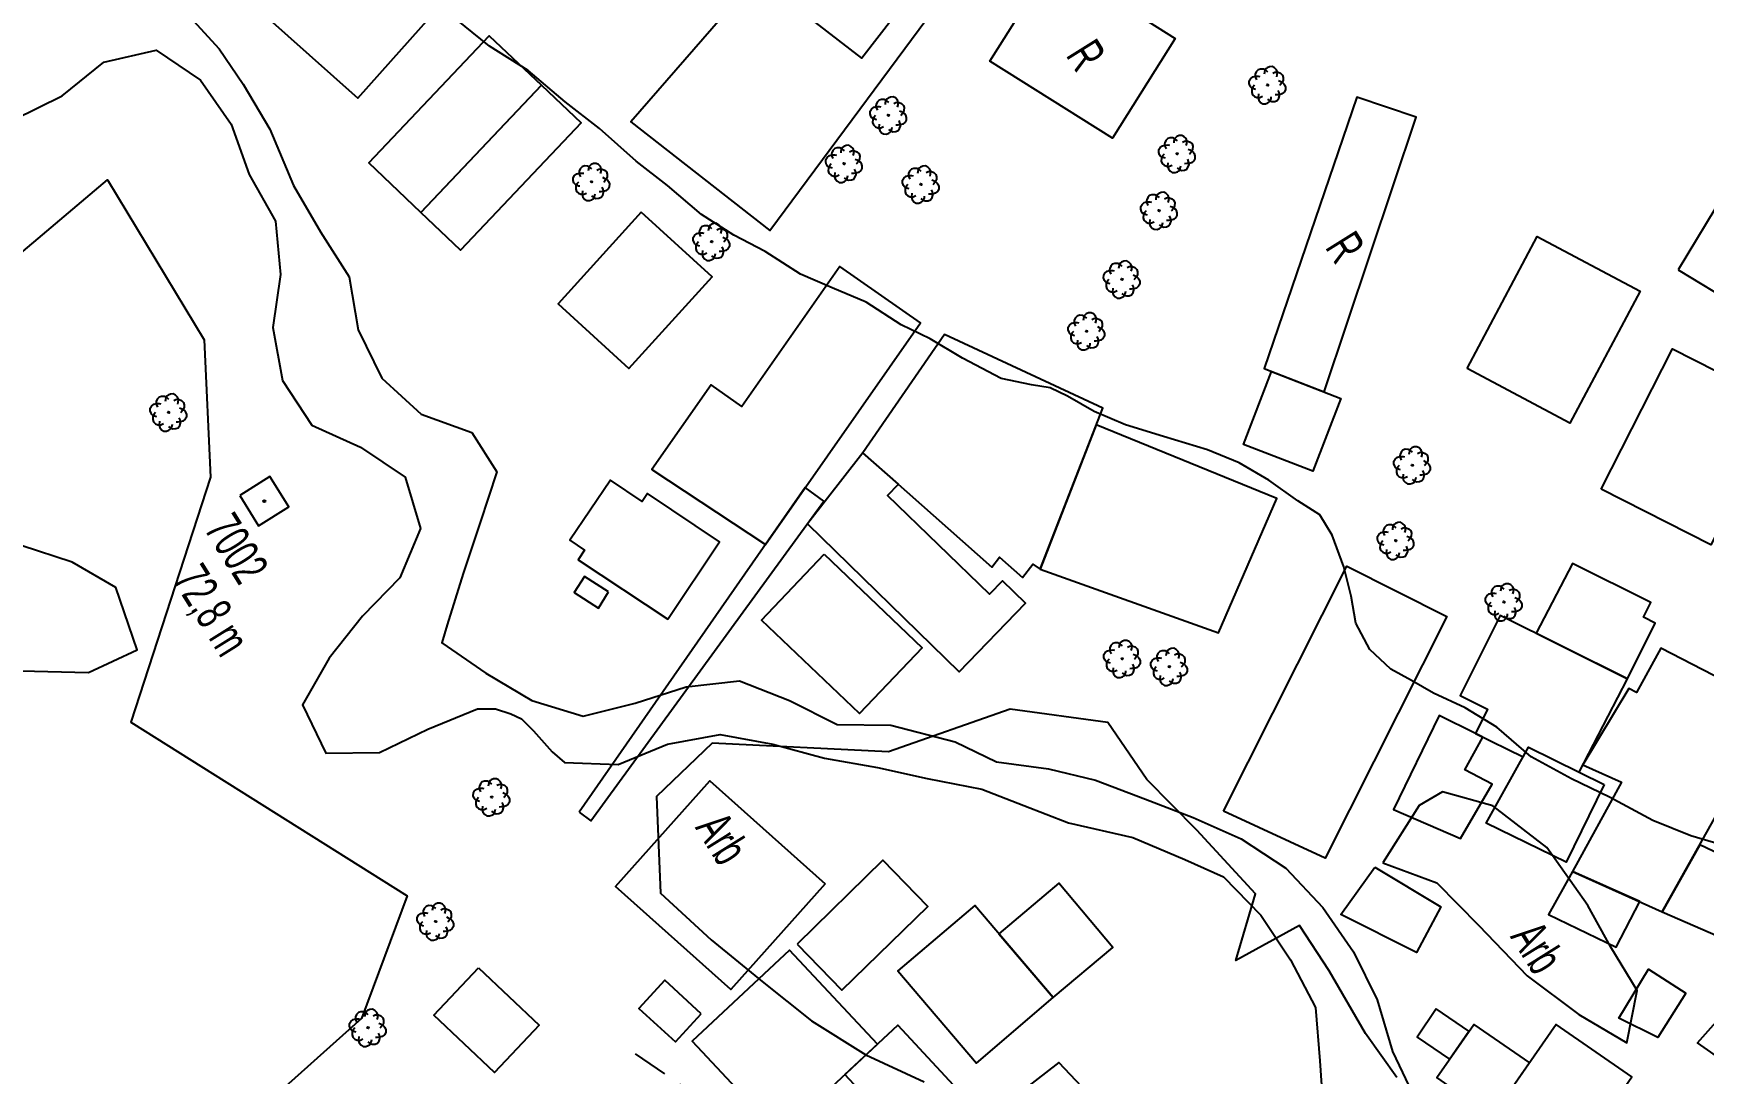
# Model space of a CAD drawing. Header units: millimetres. Extents: x 438774 to 440085, y 7202522 to 7203572.
# Drawn here: x 439727 to 439820.5, y 7203012 to 7203070.2 of the extents above; entities that cross this region are included whole.
import ezdxf

# ---------------------------------------------------------------- set-up
doc = ezdxf.new("R2010")
doc.units = ezdxf.units.MM
doc.linetypes.add('12', pattern=[3, 2, -1])
for name, color, linetype in [('0303', 7, 'Continuous'), ('0421', 104, 'Continuous'), ('0505', 1, 'Continuous'), ('0611', 30, 'Continuous'), ('0707', 7, 'Continuous'), ('0801', 10, 'Continuous'), ('0803', 160, 'Continuous'), ('1005', 3, 'Continuous'), ('1006', 3, 'Continuous'), ('1007', 3, 'Continuous')]:
    doc.layers.add(name, color=color, linetype=linetype)
doc.styles.add('02', font='swissc.ttf')
doc.styles.get("Standard").update_dxf_attribs({"font": 'Arial.ttf'})
doc.linetypes.add('14', pattern='A,10,0,["X",Standard,S=1,R=0,X=0,Y=-0.5],0.1', length=10.1)

# ---------------------------------------------------------------- blocks, each defined once
blk = doc.blocks.new('06')
blk.add_lwpolyline([(-1, -1), (1, -1), (1, 1), (-1, 1)], close=True)
blk.add_circle((0, 0), 0.0606)
blk = doc.blocks.new('09')
for p, q in [((-0.043, 0.006), (0.037, 0.006)), ((-0.023, 0.026), (0.017, 0.026)), ((-0.003, 0.046), (-0.003, 0.046)), ((-0.043, -0.014), (0.037, -0.014)), ((-0.023, -0.034), (0.017, -0.034))]:
    blk.add_line(p, q)
for points in [[(-0.406, 0.596), (-0.389, 0.722), (-0.346, 0.82), (-0.296, 0.875), (-0.181, 0.957), (-0.033, 0.998), (0.098, 0.963), (0.235, 0.872), (0.312, 0.752), (0.361, 0.623), (0.367, 0.552)], [(-0.609, 0.393), (-0.757, 0.344), (-0.877, 0.267), (-0.968, 0.13), (-1.003, -0.002), (-0.962, -0.15), (-0.88, -0.265), (-0.825, -0.314), (-0.726, -0.358), (-0.576, -0.38)], [(-0.121, 0.672), (-0.203, 0.766), (-0.32, 0.842), (-0.46, 0.871), (-0.62, 0.835), (-0.737, 0.765), (-0.81, 0.63), (-0.831, 0.49), (-0.826, 0.417), (-0.786, 0.317), (-0.691, 0.218), (-0.62, 0.157)], [(0.109, 0.656), (0.191, 0.711), (0.314, 0.776), (0.417, 0.81), (0.49, 0.81), (0.629, 0.78), (0.758, 0.697), (0.82, 0.576), (0.845, 0.414), (0.807, 0.276), (0.75, 0.163), (0.69, 0.059)], [(0.668, -0.423), (0.802, -0.375), (0.914, -0.286), (0.989, -0.14), (1.01, -0.006), (0.954, 0.137), (0.859, 0.243), (0.8, 0.286), (0.697, 0.319), (0.564, 0.338)], [(-0.137, -0.692), (-0.192, -0.747), (-0.298, -0.833), (-0.401, -0.866), (-0.475, -0.865), (-0.613, -0.833), (-0.742, -0.75), (-0.802, -0.628), (-0.825, -0.465), (-0.785, -0.328), (-0.696, -0.182), (-0.636, -0.117)], [(-0.378, -0.632), (-0.34, -0.76), (-0.263, -0.881), (-0.126, -0.971), (0.005, -1.007), (0.153, -0.966), (0.268, -0.884), (0.317, -0.829), (0.361, -0.73), (0.383, -0.571)], [(0.148, -0.703), (0.32, -0.832), (0.457, -0.871), (0.62, -0.848), (0.742, -0.787), (0.825, -0.659), (0.857, -0.521), (0.858, -0.447), (0.825, -0.344), (0.739, -0.238), (0.674, -0.177)]]:
    blk.add_lwpolyline(points)
blk.add_lwpolyline([(-0.003, -0.054), (-0.053, -0.004), (-0.003, 0.046), (0.047, -0.004)], close=True)

msp = doc.modelspace()

# ---------------------------------------------------------------- linework, layer by layer
at = {"layer": '0421', "linetype": 'Continuous', "flags": 128}
msp.add_lwpolyline([(439822.649, 7203024.448), (439819.802, 7203025.287), (439817.663, 7203026.144), (439815.243, 7203027.45), (439813.115, 7203028.478), (439810.868, 7203029.715), (439808.936, 7203031.373), (439807.161, 7203032.458), (439805.39, 7203033.273), (439804.173, 7203033.975), (439803.002, 7203034.623), (439801.838, 7203035.712), (439801.042, 7203037.195), (439800.786, 7203038.698), (439800.374, 7203040.339), (439799.719, 7203042.123), (439799.031, 7203043.261), (439797.808, 7203044.03), (439796.175, 7203045.191), (439794.524, 7203046.152), (439792.751, 7203046.895), (439790.287, 7203047.631), (439788.153, 7203048.291), (439786.41, 7203049.041), (439784.91, 7203049.896), (439783.944, 7203050.366), (439782.886, 7203050.53), (439781.204, 7203050.882), (439779.026, 7203052.009), (439777.215, 7203053.095), (439775.604, 7203053.88), (439773.633, 7203055.148), (439771.736, 7203055.956), (439769.961, 7203056.722), (439767.995, 7203057.981), (439766.224, 7203058.891), (439764.424, 7203060.054), (439762.518, 7203061.669), (439760.761, 7203063.047), (439758.706, 7203064.864), (439756.794, 7203066.358), (439754.722, 7203068.106), (439752.562, 7203069.469), (439750.232, 7203071.349)], dxfattribs=at)
at = {"layer": '0505', "linetype": 'Continuous', "flags": 128}
for points, elevation in [([(439735.148, 7203071.805), (439737.428, 7203069.327), (439738.771, 7203067.348), (439740.255, 7203064.821), (439741.583, 7203061.677), (439743.091, 7203059.093), (439744.698, 7203056.56), (439745.213, 7203053.603), (439746.521, 7203050.906), (439748.731, 7203048.88), (439751.559, 7203047.864), (439752.959, 7203045.661), (439752.026, 7203042.814), (439751.084, 7203039.962), (439750.184, 7203037.1), (439749.885, 7203036.087), (439752.354, 7203034.4), (439754.931, 7203032.861), (439757.805, 7203031.98), (439760.712, 7203032.724), (439763.569, 7203033.625), (439766.556, 7203033.958), (439769.343, 7203032.858), (439772.022, 7203031.514), (439775.026, 7203031.48), (439778.623, 7203030.556), (439780.94, 7203029.433), (439783.848, 7203029.045), (439786.473, 7203028.41), (439789.266, 7203027.337), (439791.941, 7203026.32), (439794.625, 7203025.12), (439797.13, 7203023.489), (439799.209, 7203021.275), (439800.909, 7203018.799), (439802.248, 7203016.11), (439803.092, 7203013.23), (439804.383, 7203010.523)], 65), ([(439725.954, 7203065.365), (439728.64, 7203066.689), (439730.976, 7203068.574), (439733.899, 7203069.256), (439736.377, 7203067.574), (439738.103, 7203065.114), (439739.099, 7203062.294), (439740.587, 7203059.686), (439740.862, 7203056.698), (439740.43, 7203053.728), (439740.967, 7203050.773), (439742.608, 7203048.261), (439745.344, 7203047.034), (439747.839, 7203045.363), (439748.692, 7203042.488), (439747.545, 7203039.719), (439745.439, 7203037.578), (439743.583, 7203035.227), (439742.088, 7203032.619), (439743.396, 7203029.922), (439746.402, 7203029.961), (439749.104, 7203031.26), (439751.879, 7203032.405), (439752.886, 7203032.397), (439753.758, 7203032.116), (439754.346, 7203031.835), (439755.012, 7203031.166), (439756.067, 7203029.987), (439756.749, 7203029.387), (439759.751, 7203029.281), (439762.526, 7203030.426), (439765.475, 7203030.971), (439768.419, 7203030.43), (439771.312, 7203029.631), (439774.272, 7203029.122), (439777.058, 7203028.493), (439780.11, 7203027.912), (439782.471, 7203026.982), (439784.966, 7203026.029), (439788.557, 7203025.207), (439791.478, 7203023.967), (439793.65, 7203023.001), (439795.737, 7203020.85), (439797.394, 7203018.348), (439798.792, 7203015.696), (439799.032, 7203012.709), (439799.232, 7203009.709)], 70)]:
    msp.add_lwpolyline(points, dxfattribs=dict(at, elevation=elevation))
at = {"layer": '0611', "linetype": '12', "flags": 128}
msp.add_lwpolyline([(439760.711, 7203013.101), (439763.68, 7203011.066), (439766.53, 7203008.601), (439770.851, 7203004.497), (439780.896, 7202993.063), (439790.157, 7202982.188), (439792.749, 7202979.87), (439798.567, 7202973.918), (439801.152, 7202970.97), (439804.511, 7202966.878), (439808.096, 7202962.574), (439810.622, 7202959.683), (439814.029, 7202955.74), (439816.181, 7202953.052), (439818.602, 7202951.027), (439821.06, 7202949.131), (439823.974, 7202948.11), (439825.596, 7202948.287), (439827.977, 7202947.629), (439830.699, 7202947.631), (439833.277, 7202948.016), (439831.061, 7202949.166), (439829.725, 7202950.266), (439827.95, 7202951.503), (439825.599, 7202953.359), (439823.844, 7202955.187), (439821.95, 7202957.01), (439819.445, 7202960.244), (439818.191, 7202965.309), (439815.348, 7202973.898), (439814.722, 7202981.277), (439816.051, 7202989.36), (439819.416, 7202996.674), (439826.837, 7203005.179), (439833.279, 7203012.306), (439842.889, 7203023.252)], dxfattribs=at)
at = {"layer": '0707', "linetype": '14', "flags": 128}
msp.add_lwpolyline([(439767.521, 7203073.345), (439760.476, 7203065.24), (439768.251, 7203059.155), (439779.128, 7203073.829), (439777.982, 7203074.74)], dxfattribs=at)
at = {"layer": '0707', "linetype": 'Continuous', "flags": 128}
msp.add_lwpolyline([(439722.805, 7203054.93), (439731.179, 7203062.003), (439736.587, 7203053.048), (439736.931, 7203045.363), (439732.49, 7203031.656), (439747.944, 7203021.927), (439745.388, 7203015.071), (439734.393, 7203005.229), (439724.773, 7202992.508)], dxfattribs=at)
at = {"layer": '0801', "linetype": 'Continuous', "flags": 128}
for points in [[(439767.521, 7203073.345), (439772.07, 7203079.312), (439777.982, 7203074.74), (439773.389, 7203068.804), (439767.521, 7203073.345)], [(439749.962, 7203071.912), (439743.32, 7203077.843), (439738.537, 7203072.496), (439745.179, 7203066.565), (439749.962, 7203071.912)], [(439784.082, 7203074.224), (439790.93, 7203069.907), (439787.422, 7203064.331), (439780.565, 7203068.642), (439784.082, 7203074.224)], [(439755.461, 7203067.283), (439748.717, 7203060.167), (439745.807, 7203062.936), (439752.543, 7203070.046), (439755.461, 7203067.283)], [(439748.717, 7203060.167), (439755.461, 7203067.283), (439757.683, 7203065.18), (439750.938, 7203058.065), (439748.717, 7203060.167)], [(439799.267, 7203050.13), (439804.421, 7203065.508), (439801.108, 7203066.621), (439795.926, 7203051.438), (439799.267, 7203050.13)], [(439819.089, 7203056.962), (439825.615, 7203053.01), (439828.213, 7203057.286), (439821.682, 7203061.247), (439819.089, 7203056.962)], [(439761.051, 7203060.186), (439756.396, 7203055.049), (439760.36, 7203051.442), (439765.029, 7203056.576), (439761.051, 7203060.186)], [(439807.278, 7203051.445), (439811.203, 7203058.826), (439816.956, 7203055.771), (439813.031, 7203048.389), (439807.278, 7203051.445)], [(439768.008, 7203041.599), (439776.681, 7203053.987), (439772.171, 7203057.147), (439766.685, 7203049.321), (439764.961, 7203050.532), (439761.639, 7203045.791), (439768.008, 7203041.599)], [(439773.459, 7203046.727), (439780.673, 7203040.315), (439781.095, 7203040.885), (439782.385, 7203039.746), (439782.97, 7203040.489), (439783.378, 7203040.213), (439786.879, 7203049.216), (439778.019, 7203053.337), (439773.459, 7203046.727)], [(439814.781, 7203044.683), (439818.764, 7203052.537), (439824.91, 7203049.42), (439820.926, 7203041.566), (439814.781, 7203044.683)], [(439796.332, 7203051.279), (439800.2, 7203049.769), (439798.634, 7203045.69), (439794.763, 7203047.186), (439796.332, 7203051.279)], [(439786.51, 7203048.278), (439783.378, 7203040.213), (439793.353, 7203036.647), (439796.619, 7203044.159), (439786.51, 7203048.278)], [(439770.361, 7203042.739), (439778.839, 7203034.476), (439782.562, 7203038.311), (439781.275, 7203039.559), (439780.542, 7203038.807), (439774.832, 7203044.341), (439775.441, 7203044.97), (439773.459, 7203046.727), (439770.361, 7203042.739)], [(439762.53, 7203037.421), (439765.434, 7203041.736), (439761.403, 7203044.452), (439761.095, 7203044), (439759.324, 7203045.193), (439757.061, 7203041.833), (439757.877, 7203041.282), (439757.511, 7203040.735), (439762.53, 7203037.421)], [(439771.286, 7203041.053), (439776.775, 7203035.816), (439773.262, 7203032.135), (439767.778, 7203037.363), (439771.286, 7203041.053)], [(439759.217, 7203038.947), (439757.869, 7203039.803), (439757.29, 7203038.899), (439758.658, 7203038.032), (439759.217, 7203038.947)], [(439793.65, 7203026.68), (439800.545, 7203040.386), (439806.136, 7203037.571), (439799.324, 7203024.035), (439793.65, 7203026.68)], [(439811.136, 7203036.628), (439816.252, 7203034.082), (439817.806, 7203037.199), (439817.142, 7203037.527), (439817.557, 7203038.353), (439813.177, 7203040.532), (439811.136, 7203036.628)], [(439816.252, 7203034.082), (439809.123, 7203037.622), (439806.89, 7203033.137), (439808.413, 7203032.379), (439807.738, 7203031.026), (439810.415, 7203029.704), (439810.714, 7203030.244), (439813.551, 7203028.856), (439816.252, 7203034.082)], [(439818.193, 7203021.05), (439824.597, 7203032.446), (439818.115, 7203035.8), (439816.757, 7203033.312), (439816.336, 7203033.533), (439813.76, 7203029.258), (439815.912, 7203028.304), (439813.168, 7203023.299), (439818.193, 7203021.05)], [(439807.738, 7203031.026), (439805.72, 7203032.029), (439803.153, 7203026.758), (439806.901, 7203025.138), (439808.686, 7203028.187), (439807.151, 7203028.984), (439808.162, 7203030.819), (439807.738, 7203031.026)], [(439814.946, 7203028.172), (439812.822, 7203023.814), (439808.347, 7203025.994), (439810.714, 7203030.244), (439814.946, 7203028.172)], [(439771.352, 7203022.604), (439766.074, 7203016.689), (439759.61, 7203022.449), (439764.887, 7203028.364), (439771.352, 7203022.604)], [(439820.298, 7203024.795), (439818.193, 7203021.05), (439822.195, 7203019.306), (439824.181, 7203022.941), (439820.298, 7203024.795)], [(439769.776, 7203019.238), (439772.286, 7203016.656), (439777.088, 7203021.331), (439774.573, 7203023.922), (439769.776, 7203019.238)], [(439802.103, 7203023.531), (439805.809, 7203021.318), (439804.443, 7203018.767), (439800.211, 7203020.898), (439802.103, 7203023.531)], [(439816.944, 7203021.614), (439813.168, 7203023.299), (439811.829, 7203020.894), (439815.615, 7203019.062), (439816.944, 7203021.614)], [(439784.113, 7203016.24), (439787.454, 7203019.047), (439784.425, 7203022.649), (439781.064, 7203019.818), (439784.113, 7203016.24)], [(439784.113, 7203016.24), (439779.723, 7203021.397), (439775.417, 7203017.74), (439779.813, 7203012.574), (439784.113, 7203016.24)], [(439768.817, 7203008.545), (439774.272, 7203013.628), (439769.342, 7203018.896), (439763.9, 7203013.809), (439768.817, 7203008.545)], [(439824.64, 7203018.735), (439831.727, 7203013.978), (439827.536, 7203008.552), (439820.18, 7203013.719), (439824.64, 7203018.735)], [(439751.943, 7203017.905), (439755.333, 7203014.706), (439752.841, 7203012.052), (439749.45, 7203015.251), (439751.943, 7203017.905)], [(439819.526, 7203016.483), (439817.955, 7203014.015), (439815.772, 7203015.092), (439817.429, 7203017.837), (439819.526, 7203016.483)], [(439764.406, 7203015.34), (439762.363, 7203017.212), (439760.924, 7203015.628), (439762.969, 7203013.77), (439764.406, 7203015.34)], [(439805.552, 7203015.616), (439804.476, 7203014.035), (439806.293, 7203012.789), (439807.382, 7203014.366), (439805.552, 7203015.616)], [(439776.285, 7203007.822), (439772.444, 7203011.931), (439775.411, 7203014.693), (439779.243, 7203010.579), (439776.285, 7203007.822)], [(439810.763, 7203012.598), (439808.693, 7203009.607), (439805.577, 7203011.764), (439807.652, 7203014.746), (439810.763, 7203012.598)], [(439812.935, 7203006.669), (439816.494, 7203011.805), (439812.252, 7203014.744), (439808.693, 7203009.607), (439812.935, 7203006.669)], [(439781.779, 7203010.56), (439784.989, 7203006.517), (439786.407, 7203006.153), (439786.772, 7203005.626), (439789.193, 7203007.563), (439784.431, 7203012.618), (439781.779, 7203010.56)]]:
    msp.add_lwpolyline(points, close=True, dxfattribs=at)
at = {"layer": '0803', "linetype": 'Continuous', "flags": 128}
msp.add_lwpolyline([(439757.574, 7203026.612), (439758.235, 7203026.141), (439771.278, 7203044.008), (439770.222, 7203044.774), (439757.574, 7203026.612)], close=True, dxfattribs=at)
at = {"layer": '1005'}
for points in [[(439726.318, 7203034.532), (439730.114, 7203034.44), (439732.842, 7203035.697), (439731.644, 7203039.181), (439729.191, 7203040.596), (439726.339, 7203041.538)], [(439803.349, 7203011.763), (439801.596, 7203014.229), (439799.555, 7203017.741), (439797.898, 7203020.278), (439794.325, 7203018.317), (439795.434, 7203022.052), (439792.157, 7203025.617), (439789.354, 7203028.441), (439787.159, 7203031.633), (439781.701, 7203032.385), (439774.885, 7203029.989), (439765.019, 7203030.474), (439761.898, 7203027.487), (439762.124, 7203022.086), (439764.969, 7203019.477), (439767.811, 7203017.137), (439770.571, 7203014.947), (439773.614, 7203013.04), (439776.893, 7203011.528)]]:
    msp.add_lwpolyline(points, dxfattribs=at)
msp.add_lwpolyline([(439802.56, 7203023.781), (439805.574, 7203022.657), (439807.926, 7203020.271), (439810.645, 7203017.466), (439813.525, 7203015.292), (439816.209, 7203013.714), (439816.803, 7203016.632), (439815.326, 7203019.07), (439814.032, 7203021.387), (439811.737, 7203024.645), (439808.709, 7203026.963), (439805.893, 7203027.751), (439804.586, 7203026.993)], close=True, dxfattribs=at)

# ---------------------------------------------------------------- block references
at = {"layer": '0303', "rotation": 302}
msp.add_blockref('06', (439739.952, 7203044.019, 72.76), dxfattribs=at)
at = {"layer": '1007', "rotation": 302}
for p in [(439796.111, 7203067.296), (439774.893, 7203065.605), (439772.41, 7203062.898), (439791.05, 7203063.45), (439758.271, 7203061.881), (439776.707, 7203061.739), (439790.041, 7203060.272), (439764.995, 7203058.536), (439787.963, 7203056.426), (439785.979, 7203053.524), (439734.597, 7203048.986), (439804.213, 7203046.027), (439803.289, 7203041.806), (439809.339, 7203038.37), (439787.975, 7203035.197), (439790.609, 7203034.755), (439752.682, 7203027.459), (439749.544, 7203020.498), (439745.756, 7203014.558)]:
    msp.add_blockref('09', p, dxfattribs=at)

# ---------------------------------------------------------------- texts
at = {"layer": '0303', "style": '02', "width": 0.75}
for s, p in [('7002', (439736.546, 7203042.469)), ('72,8 m', (439734.773, 7203039.627))]:
    msp.add_text(s, height=2, rotation=302, dxfattribs=at).set_placement(p)
at = {"layer": '0801', "style": '02', "width": 0.75}
for p in [(439784.784, 7203068.967), (439799.292, 7203058.223)]:
    msp.add_text('R', height=2, rotation=302, dxfattribs=at).set_placement(p)
at = {"layer": '1006', "style": '02', "width": 0.75}
for p in [(439764.039, 7203025.759), (439809.656, 7203019.654)]:
    msp.add_text('Arb', height=2, rotation=302, dxfattribs=at).set_placement(p)

doc.saveas('drawing.dxf')
